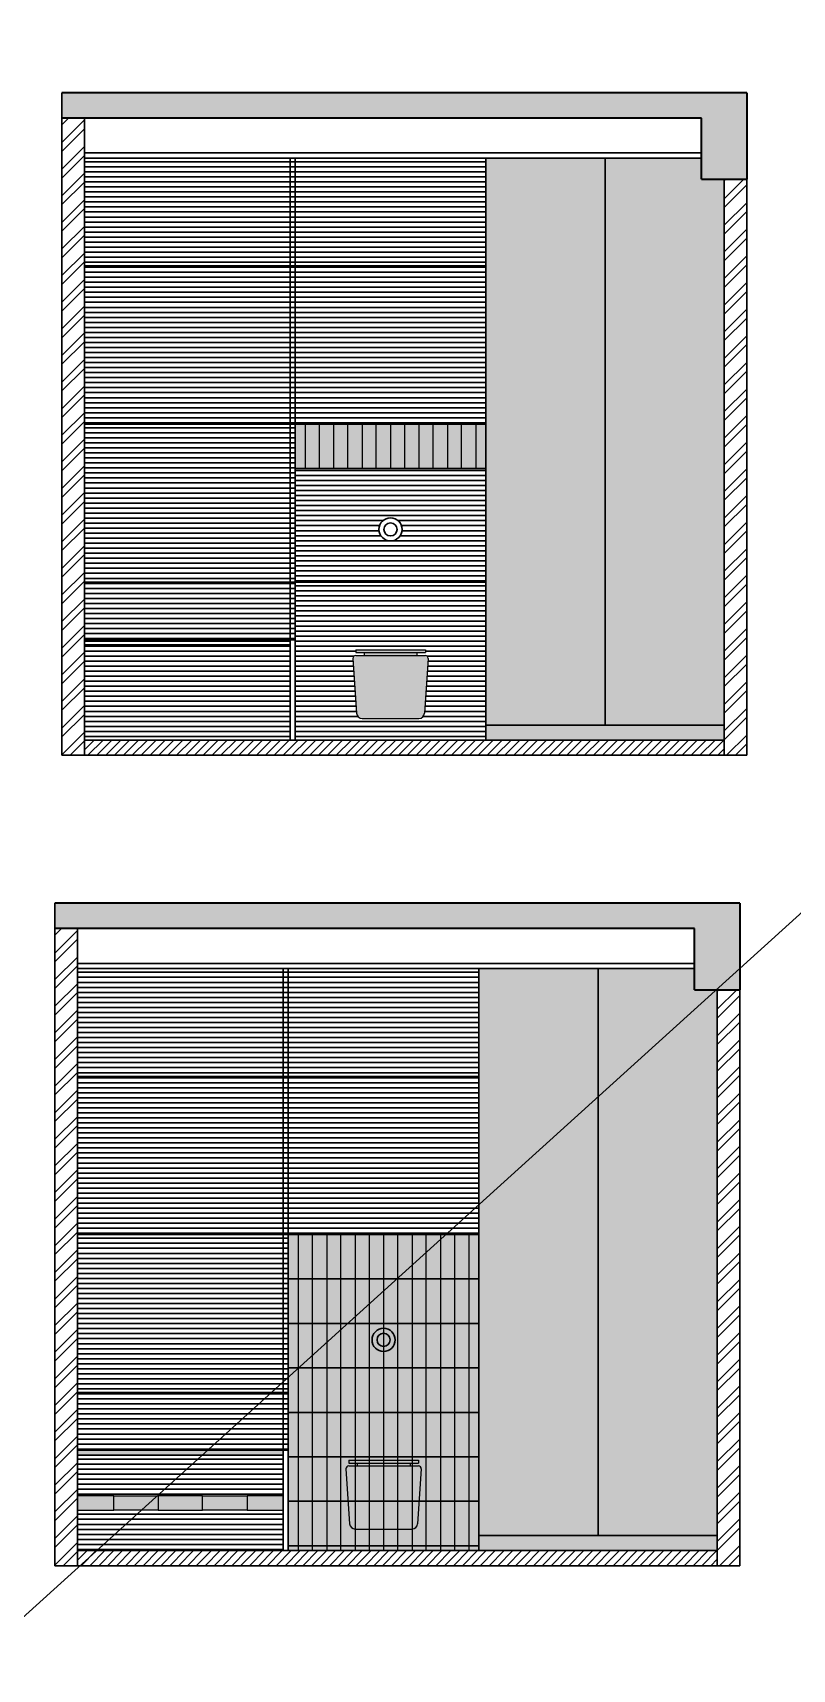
# Model space of a CAD drawing. Header units: millimetres. Extents: x 56222 to 3066687, y -650199 to -121287.
# Drawn here: x 155463 to 155614.4, y -181267 to -180940.9 of the extents above; entities that cross this region are included whole.
import ezdxf

# ---------------------------------------------------------------- set-up
doc = ezdxf.new("R2010")
doc.units = ezdxf.units.MM
doc.header["$MEASUREMENT"] = 0
doc.layers.add('AR HATCH-7', color=7, linetype='Continuous')
doc.layers.add('SANIT', color=232, linetype='Continuous')
for name, color, linetype, lineweight in [('dim05', 1, 'Continuous', 13), ('ELEC.', 5, 'Continuous', 20), ('Flooring', 253, 'Continuous', 30), ('FURNITURE', 32, 'Continuous', 9), ('HACHA', 253, 'Continuous', 5), ('TILE', 14, 'Continuous', 9), ('wall', 7, 'Continuous', 30), ('XX~SLAB ( BEAM )~ ( DIM )', 7, 'Continuous', 9)]:
    doc.layers.add(name, color=color, linetype=linetype, lineweight=lineweight)
doc.layers.add('hatch', color=253, linetype='Continuous', lineweight=0, transparency=0.4)
pattern_1 = [(0, (4203.4593, -18.152), (0, 1), [])]

# ---------------------------------------------------------------- blocks, each defined once
blk = doc.blocks.new('sda sdasd')
at = {"ltscale": 0.25, "true_color": 0xffffff}
h = blk.add_hatch(color=7, dxfattribs=at)
h.dxf.hatch_style = 1
h.paths.add_polyline_path([(46521.76, -32072.17, 0.433848), (46521.2, -32071.58), (46507.32, -32071.58, 0.433848), (46506.76, -32072.17), (46507.49, -32083.1, 0.394848), (46508.6, -32084.15), (46519.92, -32084.15, 0.394848), (46521.03, -32083.1)])
h.paths.add_polyline_path([(46521.2, -32070.46), (46507.32, -32070.46), (46507.32, -32071.02), (46521.2, -32071.02)])
h.paths.add_polyline_path([(46519.53, -32071.02), (46508.99, -32071.02), (46508.99, -32071.58), (46519.53, -32071.58)])
at = {"layer": 'SANIT'}
for p, q in [((46507.32, -32070.46), (46507.32, -32071.02)), ((46507.32, -32070.46), (46521.2, -32070.46)), ((46507.32, -32071.02), (46521.2, -32071.02)), ((46507.32, -32071.58), (46521.2, -32071.58)), ((46508.99, -32071.02), (46508.99, -32071.58)), ((46519.53, -32071.02), (46519.53, -32071.58)), ((46521.2, -32070.46), (46521.2, -32071.02)), ((46506.76, -32072.17), (46507.49, -32083.1)), ((46521.76, -32072.17), (46521.03, -32083.1)), ((46508.6, -32084.15), (46519.92, -32084.15))]:
    blk.add_line(p, q, dxfattribs=at)
for centre, radius, start, end in [((46507.32, -32072.14), 0.558, 90, 183.8141), ((46521.2, -32072.14), 0.558, 356.1859, 90), ((46508.6, -32083.03), 1.12, 183.8141, 270), ((46519.92, -32083.03), 1.12, 270, 356.1859)]:
    blk.add_arc(centre, radius, start, end, dxfattribs=at)

msp = doc.modelspace()

# ---------------------------------------------------------------- hatches: boundary and pattern name
at = {"layer": 'AR HATCH-7', "lineweight": 30, "transparency": 33554559}
h = msp.add_hatch(dxfattribs=at)
h.set_pattern_fill('ANSI31', color=9, scale=10)
h.set_pattern_definition([(45, (10241.9973, -2895.1333), (-0.8838834765, 0.8838834765), [])])
h.paths.add_polyline_path([(155600.845, -181084.894), (155600.845, -181081.894), (155473.345, -181081.894), (155473.345, -181084.894)])
h = msp.add_hatch(dxfattribs=at)
h.set_pattern_fill('ANSI31', color=9, scale=10)
h.set_pattern_definition([(45, (10240.6123, -3056.6343), (-0.8838834765, 0.8838834765), [])])
h.paths.add_polyline_path([(155599.46, -181246.395), (155599.46, -181243.395), (155471.96, -181243.395), (155471.96, -181246.395)])
at = {"layer": 'hatch'}
h = msp.add_hatch(dxfattribs=at)
h.set_pattern_fill('AR-CONC', color=256, scale=0.5)
h.set_pattern_definition([(50, (10241.9973, -2895.1333), (3.586300913, -0.313760675), [0.375, -4.125]), (355, (10241.9973, -2895.1333), (-0.69375667, 3.76096067), [0.3, -3.3]), (100.4514445, (10242.296, -2895.1594), (2.892544234, 3.447199955), [0.31870096, -3.50571056]), (46.1842, (10241.9973, -2894.1333), (5.33620665, -0.8275964), [0.5625, -6.1875]), (96.6356355, (10242.442, -2894.202), (4.67330973, 4.870593), [0.47805171, -5.2585688]), (351.184164, (10241.9973, -2894.133), (4.67330973, 4.870593), [0.45, -4.95]), (21, (10242.4973, -2894.3833), (2.98453526, -2.013094453), [0.375, -4.125]), (326, (10242.4973, -2894.3833), (1.21657666, 3.625750225), [0.3, -3.3]), (71.4514447, (10242.746, -2894.551), (4.201111884, 1.612655764), [0.31870095, -3.50571056]), (37.5, (10241.9973, -2895.1333), (0.0607992766, 1.664469269), [0, -3.26, 0, -3.35, 0, -3.3125]), (7.5, (10241.9973, -2895.1333), (1.315347687, 1.97205856), [0, -1.91, 0, -3.185, 0, -1.2625]), (327.5, (10240.8823, -2895.1333), (2.669112181, -0.112774359), [0, -1.25, 0, -3.9, 0, -5.175]), (317.5, (10240.3823, -2895.1333), (2.915930847, 0.500524912), [0, -1.625, 0, -2.59, 0, -3.675])])
h.paths.add_polyline_path([(155605.345, -180952.894), (155468.845, -180952.894), (155468.845, -180957.954), (155596.345, -180957.954), (155596.345, -180970.116), (155605.345, -180970.116)])
at = {"layer": 'hatch', "ltscale": 10}
h = msp.add_hatch(dxfattribs=at)
h.set_pattern_fill('ANSI32', color=256, scale=10, style=0)
h.set_pattern_definition([(45, (10241.9973, -2895.1333), (-2.65165043, 2.65165043), []), (45, (10243.765, -2895.1333), (-2.65165043, 2.65165043), [])])
h.paths.add_polyline_path([(155468.845, -181084.894), (155473.345, -181084.894), (155473.345, -180957.954), (155468.845, -180957.954)])
h.paths.add_polyline_path([(155600.845, -181084.894), (155605.345, -181084.894), (155605.345, -180970.116), (155600.845, -180970.116)])
at = {"layer": 'hatch'}
h = msp.add_hatch(dxfattribs=at)
h.set_pattern_fill('AR-CONC', color=256, scale=0.5)
h.set_pattern_definition([(50, (10240.6123, -3056.6343), (3.586300913, -0.313760675), [0.375, -4.125]), (355, (10240.6123, -3056.6343), (-0.69375667, 3.76096067), [0.3, -3.3]), (100.4514445, (10240.9112, -3056.6604), (2.892544234, 3.447199955), [0.31870096, -3.50571056]), (46.1842, (10240.6123, -3055.6343), (5.33620665, -0.8275964), [0.5625, -6.1875]), (96.6356355, (10241.057, -3055.703), (4.67330973, 4.870593), [0.47805171, -5.2585688]), (351.184164, (10240.6123, -3055.6343), (4.67330973, 4.870593), [0.45, -4.95]), (21, (10241.1123, -3055.8843), (2.98453526, -2.013094453), [0.375, -4.125]), (326, (10241.1123, -3055.8843), (1.21657666, 3.625750225), [0.3, -3.3]), (71.4514447, (10241.361, -3056.052), (4.201111884, 1.612655764), [0.31870095, -3.50571056]), (37.5, (10240.6123, -3056.6343), (0.0607992766, 1.664469269), [0, -3.26, 0, -3.35, 0, -3.3125]), (7.5, (10240.6123, -3056.6343), (1.315347687, 1.97205856), [0, -1.91, 0, -3.185, 0, -1.2625]), (327.5, (10239.4973, -3056.6343), (2.669112181, -0.112774359), [0, -1.25, 0, -3.9, 0, -5.175]), (317.5, (10238.9973, -3056.6343), (2.915930847, 0.500524912), [0, -1.625, 0, -2.59, 0, -3.675])])
h.paths.add_polyline_path([(155603.96, -181114.395), (155467.46, -181114.395), (155467.46, -181119.455), (155594.96, -181119.455), (155594.96, -181131.617), (155603.96, -181131.617)])
at = {"layer": 'hatch', "ltscale": 10}
h = msp.add_hatch(dxfattribs=at)
h.set_pattern_fill('ANSI32', color=256, scale=10, style=0)
h.set_pattern_definition([(45, (10240.6123, -3056.6343), (-2.65165043, 2.65165043), []), (45, (10242.38, -3056.6343), (-2.65165043, 2.65165043), [])])
h.paths.add_polyline_path([(155467.46, -181246.395), (155471.96, -181246.395), (155471.96, -181119.455), (155467.46, -181119.455)])
h.paths.add_polyline_path([(155599.46, -181246.395), (155603.96, -181246.395), (155603.96, -181131.617), (155599.46, -181131.617)])
at = {"layer": 'XX~SLAB ( BEAM )~ ( DIM )', "lineweight": 30, "true_color": 0xdfc29f, "transparency": 33554615}
h = msp.add_hatch(color=9, dxfattribs=at)
h.dxf.hatch_style = 1
h.paths.add_polyline_path([(155263.82, -181050.398), (155263.82, -181045.476), (155263.82, -181036.618), (155263.82, -181027.76), (155263.82, -181018.902), (155263.82, -180987.406), (155263.82, -180965.894), (155240.07, -180965.894), (155240.07, -181078.894), (155263.82, -181078.894)])
h.paths.add_polyline_path([(155240.07, -180965.894), (155216.32, -180965.894), (155216.32, -181078.894), (155240.07, -181078.894)])
h.paths.add_polyline_path([(155263.82, -181078.894), (155216.32, -181078.894), (155216.32, -181081.894), (155263.82, -181081.894)])
h.paths.add_polyline_path([(155262.435, -181148.907), (155262.435, -181127.395), (155238.685, -181127.395), (155238.685, -181240.395), (155262.435, -181240.395), (155262.435, -181211.899), (155262.435, -181180.403)])
h.paths.add_polyline_path([(155238.685, -181127.395), (155214.935, -181127.395), (155214.935, -181240.395), (155238.685, -181240.395)])
h.paths.add_polyline_path([(155262.435, -181240.395), (155214.935, -181240.395), (155214.935, -181243.395), (155262.435, -181243.395)])
h.paths.add_polyline_path([(155646.231, -181150.395), (155646.231, -181127.395), (155622.231, -181127.395), (155622.231, -181240.395), (155646.231, -181240.395)])
h.paths.add_polyline_path([(155707.731, -181127.395), (155683.731, -181127.395), (155683.731, -181148.907), (155683.731, -181180.403), (155683.731, -181211.899), (155683.731, -181240.395), (155707.731, -181240.395)])
h.paths.add_polyline_path([(155599.46, -181131.617), (155594.96, -181131.617), (155594.96, -181127.395), (155575.71, -181127.395), (155575.71, -181240.395), (155599.46, -181240.395)])
h.paths.add_polyline_path([(155575.71, -181127.395), (155551.96, -181127.395), (155551.96, -181148.907), (155551.96, -181180.403), (155551.96, -181189.261), (155551.96, -181198.119), (155551.96, -181206.977), (155551.96, -181215.835), (155551.96, -181224.693), (155551.96, -181233.551), (155551.96, -181240.395), (155575.71, -181240.395)])
at = {"layer": 'XX~SLAB ( BEAM )~ ( DIM )', "lineweight": 30, "true_color": 0xdeceba, "transparency": 33554493}
h = msp.add_hatch(dxfattribs=at)
h.set_pattern_fill('_USER', color=254, pattern_type=0)
h.set_pattern_definition([(0, (4204.8442, 143.349), (0, 1), [])])
h.paths.add_polyline_path([(155515.345, -181050.398), (155473.345, -181050.398), (155473.345, -181061.894), (155515.345, -181061.894)])
h.paths.add_polyline_path([(155515.345, -181018.902), (155473.345, -181018.902), (155473.345, -181050.398), (155515.345, -181050.398)])
h.paths.add_polyline_path([(155515.345, -180987.406), (155473.345, -180987.406), (155473.345, -181018.902), (155515.345, -181018.902)])
h.paths.add_polyline_path([(155515.345, -180965.894), (155473.345, -180965.894), (155473.345, -180987.406), (155515.345, -180987.406)])
h.paths.add_polyline_path([(155553.345, -180965.894), (155515.345, -180965.894), (155515.345, -180987.406), (155553.345, -180987.406)])
h.paths.add_polyline_path([(155553.345, -180987.406), (155515.345, -180987.406), (155515.345, -181018.902), (155553.345, -181018.902)])
at = {"layer": 'XX~SLAB ( BEAM )~ ( DIM )', "lineweight": 30, "true_color": 0xdfc29f, "transparency": 33554615}
h = msp.add_hatch(color=9, dxfattribs=at)
h.dxf.hatch_style = 1
h.paths.add_polyline_path([(155600.845, -180970.116), (155596.345, -180970.116), (155596.345, -180965.894), (155577.095, -180965.894), (155577.095, -181078.894), (155600.845, -181078.894)])
h.paths.add_polyline_path([(155577.095, -180965.894), (155553.345, -180965.894), (155553.345, -180987.406), (155553.345, -181018.902), (155553.345, -181027.76), (155553.345, -181050.398), (155553.345, -181078.894), (155577.095, -181078.894)])
at = {"layer": 'XX~SLAB ( BEAM )~ ( DIM )', "lineweight": 30, "true_color": 0x7d5120, "transparency": 33554562}
h = msp.add_hatch(dxfattribs=at)
h.set_pattern_fill('ANGLE', color=27)
h.set_pattern_definition([(0, (4204.84425, 143.34904), (0, 0.275), [0.2, -0.075]), (90, (4204.84425, 143.34904), (-0.275, 2e-17), [0.2, -0.075])])
h.paths.add_polyline_path([(155517.341, -181018.902), (155515.345, -181018.902), (155515.345, -181027.76), (155517.341, -181027.76)])
h.paths.add_polyline_path([(155520.175, -181018.902), (155517.341, -181018.902), (155517.341, -181027.76), (155520.175, -181027.76)])
h.paths.add_polyline_path([(155523.009, -181018.902), (155520.175, -181018.902), (155520.175, -181027.76), (155523.009, -181027.76)])
h.paths.add_polyline_path([(155525.843, -181018.902), (155523.009, -181018.902), (155523.009, -181027.76), (155525.843, -181027.76)])
h.paths.add_polyline_path([(155528.677, -181018.902), (155525.843, -181018.902), (155525.843, -181027.76), (155528.677, -181027.76)])
h.paths.add_polyline_path([(155531.511, -181018.902), (155528.677, -181018.902), (155528.677, -181027.76), (155531.511, -181027.76)])
h.paths.add_polyline_path([(155534.345, -181018.902), (155531.511, -181018.902), (155531.511, -181027.76), (155534.345, -181027.76)])
h.paths.add_polyline_path([(155537.179, -181018.902), (155534.345, -181018.902), (155534.345, -181027.76), (155537.179, -181027.76)])
h.paths.add_polyline_path([(155540.013, -181018.902), (155537.179, -181018.902), (155537.179, -181027.76), (155540.013, -181027.76)])
h.paths.add_polyline_path([(155542.847, -181018.902), (155540.013, -181018.902), (155540.013, -181027.76), (155542.847, -181027.76)])
h.paths.add_polyline_path([(155545.681, -181018.902), (155542.847, -181018.902), (155542.847, -181027.76), (155545.681, -181027.76)])
h.paths.add_polyline_path([(155548.515, -181018.902), (155545.681, -181018.902), (155545.681, -181027.76), (155548.515, -181027.76)])
h.paths.add_polyline_path([(155551.349, -181018.902), (155548.515, -181018.902), (155548.515, -181027.76), (155551.349, -181027.76)])
h.paths.add_polyline_path([(155553.345, -181018.902), (155551.349, -181018.902), (155551.349, -181027.76), (155553.345, -181027.76)])
at = {"layer": 'XX~SLAB ( BEAM )~ ( DIM )', "lineweight": 30, "true_color": 0xdeceba, "transparency": 33554493}
h = msp.add_hatch(dxfattribs=at)
h.set_pattern_fill('_USER', color=254, pattern_type=0)
h.set_pattern_definition(pattern_1)
h.paths.add_polyline_path([(155553.345, -181027.76), (155515.345, -181027.76), (155515.345, -181050.398), (155553.345, -181050.398)])
h.paths.add_polyline_path([(155532.041, -181039.894, -1), (155536.649, -181039.894, -1)], flags=16)
h.paths.add_polyline_path([(155533.041, -181039.894, -1), (155535.649, -181039.894, -1)], flags=0)
h.paths.add_polyline_path([(155553.345, -181050.398), (155515.345, -181050.398), (155515.345, -181081.894), (155553.345, -181081.894)])
h.paths.add_polyline_path([(155541.287, -181063.894), (155541.287, -181064.452), (155539.612, -181064.452), (155539.612, -181065.011), (155541.287, -181065.011, -0.4338481), (155541.845, -181065.606), (155541.116, -181076.534, -0.3948479), (155540.002, -181077.577), (155528.688, -181077.577, -0.3948479), (155527.573, -181076.534), (155526.845, -181065.606, -0.4338481), (155527.402, -181065.011), (155529.077, -181065.011), (155529.077, -181064.452), (155527.402, -181064.452), (155527.402, -181063.894)], flags=16)
h = msp.add_hatch(dxfattribs=at)
h.set_pattern_fill('_USER', color=254, pattern_type=0)
h.set_pattern_definition(pattern_1)
h.paths.add_polyline_path([(155514.345, -181062.894), (155473.345, -181062.894), (155473.345, -181081.894), (155514.345, -181081.894)])
h.paths.add_polyline_path([(155514.345, -181061.894), (155473.345, -181061.894), (155473.345, -181062.894), (155514.345, -181062.894)])
h.paths.add_polyline_path([(155454.42, -181062.894), (155436.42, -181062.894), (155436.42, -181081.894), (155454.42, -181081.894)])
h.paths.add_polyline_path([(155454.42, -181061.894), (155436.42, -181061.894), (155436.42, -181062.894), (155454.42, -181062.894)])
at = {"layer": 'XX~SLAB ( BEAM )~ ( DIM )', "lineweight": 30, "true_color": 0xdfc29f, "transparency": 33554615}
h = msp.add_hatch(color=9, dxfattribs=at)
h.dxf.hatch_style = 1
h.paths.add_polyline_path([(155600.845, -181078.894), (155553.345, -181078.894), (155553.345, -181081.894), (155600.845, -181081.894)])
at = {"layer": 'XX~SLAB ( BEAM )~ ( DIM )', "lineweight": 30, "true_color": 0xdeceba, "transparency": 33554493}
h = msp.add_hatch(dxfattribs=at)
h.set_pattern_fill('_USER', color=254, pattern_type=0)
h.set_pattern_definition(pattern_1)
h.paths.add_polyline_path([(155513.96, -181211.899), (155471.96, -181211.899), (155471.96, -181223.395), (155513.96, -181223.395)])
h.paths.add_polyline_path([(155513.96, -181180.403), (155471.96, -181180.403), (155471.96, -181211.899), (155513.96, -181211.899)])
h.paths.add_polyline_path([(155513.96, -181148.907), (155471.96, -181148.907), (155471.96, -181180.403), (155513.96, -181180.403)])
h.paths.add_polyline_path([(155513.96, -181127.395), (155471.96, -181127.395), (155471.96, -181148.907), (155513.96, -181148.907)])
h.paths.add_polyline_path([(155551.96, -181127.395), (155513.96, -181127.395), (155513.96, -181148.907), (155551.96, -181148.907)])
h.paths.add_polyline_path([(155551.96, -181148.907), (155513.96, -181148.907), (155513.96, -181180.403), (155551.96, -181180.403)])
at = {"layer": 'XX~SLAB ( BEAM )~ ( DIM )', "lineweight": 30, "true_color": 0x7d5120, "transparency": 33554562}
h = msp.add_hatch(dxfattribs=at)
h.set_pattern_fill('ANGLE', color=27)
h.set_pattern_definition([(0, (4203.45926, -18.15197), (0, 0.275), [0.2, -0.075]), (90, (4203.45926, -18.15197), (-0.275, 2e-17), [0.2, -0.075])])
h.paths.add_polyline_path([(155515.956, -181180.403), (155513.96, -181180.403), (155513.96, -181189.261), (155515.956, -181189.261)])
h.paths.add_polyline_path([(155518.79, -181180.403), (155515.956, -181180.403), (155515.956, -181189.261), (155518.79, -181189.261)])
h.paths.add_polyline_path([(155521.624, -181180.403), (155518.79, -181180.403), (155518.79, -181189.261), (155521.624, -181189.261)])
h.paths.add_polyline_path([(155524.458, -181180.403), (155521.624, -181180.403), (155521.624, -181189.261), (155524.458, -181189.261)])
h.paths.add_polyline_path([(155527.292, -181180.403), (155524.458, -181180.403), (155524.458, -181189.261), (155527.292, -181189.261)])
h.paths.add_polyline_path([(155530.126, -181180.403), (155527.292, -181180.403), (155527.292, -181189.261), (155530.126, -181189.261)])
h.paths.add_polyline_path([(155532.96, -181180.403), (155530.126, -181180.403), (155530.126, -181189.261), (155532.96, -181189.261)])
h.paths.add_polyline_path([(155535.794, -181180.403), (155532.96, -181180.403), (155532.96, -181189.261), (155535.794, -181189.261)])
h.paths.add_polyline_path([(155538.628, -181180.403), (155535.794, -181180.403), (155535.794, -181189.261), (155538.628, -181189.261)])
h.paths.add_polyline_path([(155541.462, -181180.403), (155538.628, -181180.403), (155538.628, -181189.261), (155541.462, -181189.261)])
h.paths.add_polyline_path([(155544.296, -181180.403), (155541.462, -181180.403), (155541.462, -181189.261), (155544.296, -181189.261)])
h.paths.add_polyline_path([(155547.13, -181180.403), (155544.296, -181180.403), (155544.296, -181189.261), (155547.13, -181189.261)])
h.paths.add_polyline_path([(155549.964, -181180.403), (155547.13, -181180.403), (155547.13, -181189.261), (155549.964, -181189.261)])
h.paths.add_polyline_path([(155551.96, -181180.403), (155549.964, -181180.403), (155549.964, -181189.261), (155551.96, -181189.261)])
h = msp.add_hatch(color=27, dxfattribs=at)
h.dxf.hatch_style = 1
h.paths.add_polyline_path([(155515.956, -181189.261), (155513.96, -181189.261), (155513.96, -181198.119), (155515.956, -181198.119)])
h.paths.add_polyline_path([(155518.79, -181189.261), (155515.956, -181189.261), (155515.956, -181198.119), (155518.79, -181198.119)])
h.paths.add_polyline_path([(155521.624, -181189.261), (155518.79, -181189.261), (155518.79, -181198.119), (155521.624, -181198.119)])
h.paths.add_polyline_path([(155524.458, -181189.261), (155521.624, -181189.261), (155521.624, -181198.119), (155524.458, -181198.119)])
h.paths.add_polyline_path([(155527.292, -181189.261), (155524.458, -181189.261), (155524.458, -181198.119), (155527.292, -181198.119)])
h.paths.add_polyline_path([(155530.126, -181189.261), (155527.292, -181189.261), (155527.292, -181198.119), (155530.126, -181198.119)])
h.paths.add_polyline_path([(155532.96, -181189.261), (155530.126, -181189.261), (155530.126, -181198.119), (155532.96, -181198.119)])
h.paths.add_polyline_path([(155535.794, -181189.261), (155532.96, -181189.261), (155532.96, -181198.119), (155535.794, -181198.119)])
h.paths.add_polyline_path([(155538.628, -181189.261), (155535.794, -181189.261), (155535.794, -181198.119), (155538.628, -181198.119)])
h.paths.add_polyline_path([(155541.462, -181189.261), (155538.628, -181189.261), (155538.628, -181198.119), (155541.462, -181198.119)])
h.paths.add_polyline_path([(155544.296, -181189.261), (155541.462, -181189.261), (155541.462, -181198.119), (155544.296, -181198.119)])
h.paths.add_polyline_path([(155547.13, -181189.261), (155544.296, -181189.261), (155544.296, -181198.119), (155547.13, -181198.119)])
h.paths.add_polyline_path([(155549.964, -181189.261), (155547.13, -181189.261), (155547.13, -181198.119), (155549.964, -181198.119)])
h.paths.add_polyline_path([(155551.96, -181189.261), (155549.964, -181189.261), (155549.964, -181198.119), (155551.96, -181198.119)])
h.paths.add_polyline_path([(155551.96, -181198.119), (155549.964, -181198.119), (155549.964, -181206.977), (155551.96, -181206.977)])
h.paths.add_polyline_path([(155549.964, -181198.119), (155547.13, -181198.119), (155547.13, -181206.977), (155549.964, -181206.977)])
h.paths.add_polyline_path([(155547.13, -181198.119), (155544.296, -181198.119), (155544.296, -181206.977), (155547.13, -181206.977)])
h.paths.add_polyline_path([(155544.296, -181198.119), (155541.462, -181198.119), (155541.462, -181206.977), (155544.296, -181206.977)])
h.paths.add_polyline_path([(155541.462, -181198.119), (155538.628, -181198.119), (155538.628, -181206.977), (155541.462, -181206.977)])
h.paths.add_polyline_path([(155538.628, -181198.119), (155535.794, -181198.119), (155535.794, -181206.977), (155538.628, -181206.977)])
h.paths.add_polyline_path([(155535.794, -181198.119), (155532.96, -181198.119), (155532.96, -181199.09, -0.4142136), (155535.264, -181201.395, -0.4142136), (155532.96, -181203.699), (155532.96, -181206.977), (155535.794, -181206.977)])
h.paths.add_polyline_path([(155532.96, -181203.699, -0.4142136), (155530.656, -181201.395, -0.4142136), (155532.96, -181199.09), (155532.96, -181198.119), (155530.126, -181198.119), (155530.126, -181206.977), (155532.96, -181206.977)])
h.paths.add_polyline_path([(155530.126, -181198.119), (155527.292, -181198.119), (155527.292, -181206.977), (155530.126, -181206.977)])
h.paths.add_polyline_path([(155527.292, -181198.119), (155524.458, -181198.119), (155524.458, -181206.977), (155527.292, -181206.977)])
h.paths.add_polyline_path([(155524.458, -181198.119), (155521.624, -181198.119), (155521.624, -181206.977), (155524.458, -181206.977)])
h.paths.add_polyline_path([(155521.624, -181198.119), (155518.79, -181198.119), (155518.79, -181206.977), (155521.624, -181206.977)])
h.paths.add_polyline_path([(155518.79, -181198.119), (155515.956, -181198.119), (155515.956, -181206.977), (155518.79, -181206.977)])
h.paths.add_polyline_path([(155515.956, -181198.119), (155513.96, -181198.119), (155513.96, -181206.977), (155515.956, -181206.977)])
h.paths.add_polyline_path([(155515.956, -181206.977), (155513.96, -181206.977), (155513.96, -181215.835), (155515.956, -181215.835)])
h.paths.add_polyline_path([(155518.79, -181206.977), (155515.956, -181206.977), (155515.956, -181215.835), (155518.79, -181215.835)])
h.paths.add_polyline_path([(155521.624, -181206.977), (155518.79, -181206.977), (155518.79, -181215.835), (155521.624, -181215.835)])
h.paths.add_polyline_path([(155524.458, -181206.977), (155521.624, -181206.977), (155521.624, -181215.835), (155524.458, -181215.835)])
h.paths.add_polyline_path([(155527.292, -181206.977), (155524.458, -181206.977), (155524.458, -181215.835), (155527.292, -181215.835)])
h.paths.add_polyline_path([(155530.126, -181206.977), (155527.292, -181206.977), (155527.292, -181215.835), (155530.126, -181215.835)])
h.paths.add_polyline_path([(155532.96, -181206.977), (155530.126, -181206.977), (155530.126, -181215.835), (155532.96, -181215.835)])
h.paths.add_polyline_path([(155535.794, -181206.977), (155532.96, -181206.977), (155532.96, -181215.835), (155535.794, -181215.835)])
h.paths.add_polyline_path([(155538.628, -181206.977), (155535.794, -181206.977), (155535.794, -181215.835), (155538.628, -181215.835)])
h.paths.add_polyline_path([(155541.462, -181206.977), (155538.628, -181206.977), (155538.628, -181215.835), (155541.462, -181215.835)])
h.paths.add_polyline_path([(155544.296, -181206.977), (155541.462, -181206.977), (155541.462, -181215.835), (155544.296, -181215.835)])
h.paths.add_polyline_path([(155547.13, -181206.977), (155544.296, -181206.977), (155544.296, -181215.835), (155547.13, -181215.835)])
h.paths.add_polyline_path([(155549.964, -181206.977), (155547.13, -181206.977), (155547.13, -181215.835), (155549.964, -181215.835)])
h.paths.add_polyline_path([(155551.96, -181206.977), (155549.964, -181206.977), (155549.964, -181215.835), (155551.96, -181215.835)])
h.paths.add_polyline_path([(155551.96, -181215.835), (155549.964, -181215.835), (155549.964, -181224.693), (155551.96, -181224.693)])
h.paths.add_polyline_path([(155549.964, -181215.835), (155547.13, -181215.835), (155547.13, -181224.693), (155549.964, -181224.693)])
h.paths.add_polyline_path([(155547.13, -181215.835), (155544.296, -181215.835), (155544.296, -181224.693), (155547.13, -181224.693)])
h.paths.add_polyline_path([(155544.296, -181215.835), (155541.462, -181215.835), (155541.462, -181224.693), (155544.296, -181224.693)])
h.paths.add_polyline_path([(155541.462, -181215.835), (155538.628, -181215.835), (155538.628, -181224.693), (155541.462, -181224.693)])
h.paths.add_polyline_path([(155538.628, -181215.835), (155535.794, -181215.835), (155535.794, -181224.693), (155538.628, -181224.693)])
h.paths.add_polyline_path([(155535.794, -181215.835), (155532.96, -181215.835), (155532.96, -181224.693), (155535.794, -181224.693)])
h.paths.add_polyline_path([(155532.96, -181215.835), (155530.126, -181215.835), (155530.126, -181224.693), (155532.96, -181224.693)])
h.paths.add_polyline_path([(155530.126, -181215.835), (155527.292, -181215.835), (155527.292, -181224.693), (155530.126, -181224.693)])
h.paths.add_polyline_path([(155527.292, -181215.835), (155524.458, -181215.835), (155524.458, -181224.693), (155527.292, -181224.693)])
h.paths.add_polyline_path([(155524.458, -181215.835), (155521.624, -181215.835), (155521.624, -181224.693), (155524.458, -181224.693)])
h.paths.add_polyline_path([(155521.624, -181215.835), (155518.79, -181215.835), (155518.79, -181224.693), (155521.624, -181224.693)])
h.paths.add_polyline_path([(155518.79, -181215.835), (155515.956, -181215.835), (155515.956, -181224.693), (155518.79, -181224.693)])
h.paths.add_polyline_path([(155515.956, -181215.835), (155513.96, -181215.835), (155513.96, -181224.693), (155515.956, -181224.693)])
h.paths.add_polyline_path([(155515.956, -181224.693), (155513.96, -181224.693), (155513.96, -181233.551), (155515.956, -181233.551)])
h.paths.add_polyline_path([(155518.79, -181224.693), (155515.956, -181224.693), (155515.956, -181233.551), (155518.79, -181233.551)])
h.paths.add_polyline_path([(155521.624, -181224.693), (155518.79, -181224.693), (155518.79, -181233.551), (155521.624, -181233.551)])
h.paths.add_polyline_path([(155524.458, -181224.693), (155521.624, -181224.693), (155521.624, -181233.551), (155524.458, -181233.551)])
h.paths.add_polyline_path([(155527.292, -181224.693), (155524.458, -181224.693), (155524.458, -181233.551), (155527.292, -181233.551)])
h.paths.add_polyline_path([(155530.126, -181224.693), (155527.292, -181224.693), (155527.292, -181233.551), (155530.126, -181233.551)])
h.paths.add_polyline_path([(155532.96, -181224.693), (155530.126, -181224.693), (155530.126, -181233.551), (155532.96, -181233.551)])
h.paths.add_polyline_path([(155535.794, -181224.693), (155532.96, -181224.693), (155532.96, -181233.551), (155535.794, -181233.551)])
h.paths.add_polyline_path([(155538.628, -181224.693), (155535.794, -181224.693), (155535.794, -181233.551), (155538.628, -181233.551)])
h.paths.add_polyline_path([(155541.462, -181224.693), (155538.628, -181224.693), (155538.628, -181233.551), (155541.462, -181233.551)])
h.paths.add_polyline_path([(155544.296, -181224.693), (155541.462, -181224.693), (155541.462, -181233.551), (155544.296, -181233.551)])
h.paths.add_polyline_path([(155547.13, -181224.693), (155544.296, -181224.693), (155544.296, -181233.551), (155547.13, -181233.551)])
h.paths.add_polyline_path([(155549.964, -181224.693), (155547.13, -181224.693), (155547.13, -181233.551), (155549.964, -181233.551)])
h.paths.add_polyline_path([(155551.96, -181224.693), (155549.964, -181224.693), (155549.964, -181233.551), (155551.96, -181233.551)])
h.paths.add_polyline_path([(155551.96, -181233.551), (155549.964, -181233.551), (155549.964, -181242.409), (155551.96, -181242.409)])
h.paths.add_polyline_path([(155549.964, -181233.551), (155547.13, -181233.551), (155547.13, -181242.409), (155549.964, -181242.409)])
h.paths.add_polyline_path([(155547.13, -181233.551), (155544.296, -181233.551), (155544.296, -181242.409), (155547.13, -181242.409)])
h.paths.add_polyline_path([(155544.296, -181233.551), (155541.462, -181233.551), (155541.462, -181242.409), (155544.296, -181242.409)])
h.paths.add_polyline_path([(155541.462, -181233.551), (155538.628, -181233.551), (155538.628, -181242.409), (155541.462, -181242.409)])
h.paths.add_polyline_path([(155538.628, -181233.551), (155535.794, -181233.551), (155535.794, -181242.409), (155538.628, -181242.409)])
h.paths.add_polyline_path([(155535.794, -181233.551), (155532.96, -181233.551), (155532.96, -181242.409), (155535.794, -181242.409)])
h.paths.add_polyline_path([(155532.96, -181233.551), (155530.126, -181233.551), (155530.126, -181242.409), (155532.96, -181242.409)])
h.paths.add_polyline_path([(155530.126, -181233.551), (155527.292, -181233.551), (155527.292, -181242.409), (155530.126, -181242.409)])
h.paths.add_polyline_path([(155527.292, -181233.551), (155524.458, -181233.551), (155524.458, -181242.409), (155527.292, -181242.409)])
h.paths.add_polyline_path([(155524.458, -181233.551), (155521.624, -181233.551), (155521.624, -181242.409), (155524.458, -181242.409)])
h.paths.add_polyline_path([(155521.624, -181233.551), (155518.79, -181233.551), (155518.79, -181242.409), (155521.624, -181242.409)])
h.paths.add_polyline_path([(155518.79, -181233.551), (155515.956, -181233.551), (155515.956, -181242.409), (155518.79, -181242.409)])
h.paths.add_polyline_path([(155515.956, -181233.551), (155513.96, -181233.551), (155513.96, -181242.409), (155515.956, -181242.409)])
h.paths.add_polyline_path([(155515.956, -181242.409), (155513.96, -181242.409), (155513.96, -181243.395), (155515.956, -181243.395)])
h.paths.add_polyline_path([(155518.79, -181242.409), (155515.956, -181242.409), (155515.956, -181243.395), (155518.79, -181243.395)])
h.paths.add_polyline_path([(155521.624, -181242.409), (155518.79, -181242.409), (155518.79, -181243.395), (155521.624, -181243.395)])
h.paths.add_polyline_path([(155524.458, -181242.409), (155521.624, -181242.409), (155521.624, -181243.395), (155524.458, -181243.395)])
h.paths.add_polyline_path([(155527.292, -181242.409), (155524.458, -181242.409), (155524.458, -181243.395), (155527.292, -181243.395)])
h.paths.add_polyline_path([(155530.126, -181242.409), (155527.292, -181242.409), (155527.292, -181243.395), (155530.126, -181243.395)])
h.paths.add_polyline_path([(155532.96, -181242.409), (155530.126, -181242.409), (155530.126, -181243.395), (155532.96, -181243.395)])
h.paths.add_polyline_path([(155535.794, -181242.409), (155532.96, -181242.409), (155532.96, -181243.395), (155535.794, -181243.395)])
h.paths.add_polyline_path([(155538.628, -181242.409), (155535.794, -181242.409), (155535.794, -181243.395), (155538.628, -181243.395)])
h.paths.add_polyline_path([(155541.462, -181242.409), (155538.628, -181242.409), (155538.628, -181243.395), (155541.462, -181243.395)])
h.paths.add_polyline_path([(155544.296, -181242.409), (155541.462, -181242.409), (155541.462, -181243.395), (155544.296, -181243.395)])
h.paths.add_polyline_path([(155547.13, -181242.409), (155544.296, -181242.409), (155544.296, -181243.395), (155547.13, -181243.395)])
h.paths.add_polyline_path([(155549.964, -181242.409), (155547.13, -181242.409), (155547.13, -181243.395), (155549.964, -181243.395)])
h.paths.add_polyline_path([(155551.96, -181242.409), (155549.964, -181242.409), (155549.964, -181243.395), (155551.96, -181243.395)])
h = msp.add_hatch(color=27, dxfattribs=at)
h.dxf.hatch_style = 1
h.paths.add_polyline_path([(155532.96, -181199.09), (155532.96, -181200.09, -0.4142136), (155534.264, -181201.395, -0.4142136), (155532.96, -181202.699), (155532.96, -181203.699, 0.4142136), (155535.264, -181201.395, 0.4142136)])
h.paths.add_polyline_path([(155532.96, -181200.09), (155532.96, -181199.09, 0.4142136), (155530.656, -181201.395, 0.4142136), (155532.96, -181203.699), (155532.96, -181202.699, -0.4142136), (155531.656, -181201.395, -0.4142136)])
h.paths.add_polyline_path([(155532.96, -181200.09, 0.4142136), (155531.656, -181201.395, 0.4142136), (155532.96, -181202.699)], flags=17)
h.paths.add_polyline_path([(155532.96, -181200.09), (155532.96, -181202.699, 0.4142136), (155534.264, -181201.395, 0.4142136)], flags=17)
h = msp.add_hatch(color=27, dxfattribs=at)
h.dxf.hatch_style = 1
h.paths.add_polyline_path([(155512.96, -181223.395), (155471.96, -181223.395), (155471.96, -181224.395), (155512.96, -181224.395)])
h.paths.add_polyline_path([(155453.035, -181223.395), (155435.035, -181223.395), (155435.035, -181224.395), (155453.035, -181224.395)])
at = {"layer": 'XX~SLAB ( BEAM )~ ( DIM )', "lineweight": 30, "true_color": 0xdeceba, "transparency": 33554493}
h = msp.add_hatch(dxfattribs=at)
h.set_pattern_fill('_USER', color=254, pattern_type=0)
h.set_pattern_definition(pattern_1)
h.paths.add_polyline_path([(155512.96, -181224.395), (155471.96, -181224.395), (155471.96, -181232.478), (155479.173, -181232.478), (155488.031, -181232.478), (155496.889, -181232.478), (155505.747, -181232.478), (155512.96, -181232.478)])
h.paths.add_polyline_path([(155512.96, -181235.312), (155505.747, -181235.312), (155496.889, -181235.312), (155488.031, -181235.312), (155479.173, -181235.312), (155471.96, -181235.312), (155471.96, -181243.395), (155512.96, -181243.395)])
at = {"layer": 'XX~SLAB ( BEAM )~ ( DIM )', "lineweight": 30, "true_color": 0x7d5120, "transparency": 33554562}
h = msp.add_hatch(color=27, dxfattribs=at)
h.dxf.hatch_style = 1
h.paths.add_polyline_path([(155479.173, -181232.478), (155471.96, -181232.478), (155471.96, -181235.312), (155479.173, -181235.312)])
h.paths.add_polyline_path([(155488.031, -181232.478), (155479.173, -181232.478), (155479.173, -181235.312), (155488.031, -181235.312)])
h.paths.add_polyline_path([(155496.889, -181232.478), (155488.031, -181232.478), (155488.031, -181235.312), (155496.889, -181235.312)])
h.paths.add_polyline_path([(155505.747, -181232.478), (155496.889, -181232.478), (155496.889, -181235.312), (155505.747, -181235.312)])
h.paths.add_polyline_path([(155512.96, -181232.478), (155505.747, -181232.478), (155505.747, -181235.312), (155512.96, -181235.312)])
at = {"layer": 'XX~SLAB ( BEAM )~ ( DIM )', "lineweight": 30, "true_color": 0xdfc29f, "transparency": 33554615}
h = msp.add_hatch(color=9, dxfattribs=at)
h.dxf.hatch_style = 1
h.paths.add_polyline_path([(155599.46, -181240.395), (155551.96, -181240.395), (155551.96, -181242.409), (155551.96, -181243.395), (155599.46, -181243.395)])
h.paths.add_polyline_path([(155643.231, -181240.395), (155622.231, -181240.395), (155622.231, -181243.395), (155643.231, -181243.395)])
h.paths.add_polyline_path([(155707.731, -181240.395), (155686.731, -181240.395), (155686.731, -181243.395), (155707.731, -181243.395)])

# ---------------------------------------------------------------- linework, layer by layer
at = {"color": 6, "lineweight": 30}
for p, q in [((155596.345, -180964.894), (155473.345, -180964.894)), ((155596.345, -180965.894), (155473.345, -180965.894)), ((155594.96, -181126.395), (155471.96, -181126.395)), ((155594.96, -181127.395), (155471.96, -181127.395))]:
    msp.add_line(p, q, dxfattribs=at)
at = {"color": 18, "lineweight": 30, "ltscale": 0.25, "true_color": 0x000000}
for radius in [2.304, 1.304]:
    msp.add_circle((155534.345, -181039.894), radius, dxfattribs=at)
at = {"color": 3, "lineweight": 30, "ltscale": 0.25}
for radius in [2.304, 1.304]:
    msp.add_circle((155532.96, -181201.395), radius, dxfattribs=at)
at = {"layer": 'dim05', "color": 1, "lineweight": 35}
for p, q in [((155605.345, -180952.894), (155468.845, -180952.894)), ((155605.345, -180952.894), (155605.345, -180970.116)), ((155596.345, -180957.954), (155468.845, -180957.954)), ((155596.345, -180970.116), (155596.345, -180957.954)), ((155596.345, -180970.116), (155605.345, -180970.116)), ((155603.96, -181114.395), (155467.46, -181114.395)), ((155603.96, -181114.395), (155603.96, -181131.617)), ((155594.96, -181119.455), (155467.46, -181119.455)), ((155594.96, -181131.617), (155594.96, -181119.455)), ((155594.96, -181131.617), (155603.96, -181131.617))]:
    msp.add_line(p, q, dxfattribs=at)
at = {"layer": 'Flooring', "ltscale": 4}
for p, q in [((155473.345, -181081.894), (155600.845, -181081.894)), ((155471.96, -181243.395), (155599.46, -181243.395))]:
    msp.add_line(p, q, dxfattribs=at)
at = {"layer": 'FURNITURE', "lineweight": 30}
for p, q in [((155553.345, -181081.894), (155553.345, -180965.894)), ((155577.095, -181078.894), (155577.095, -180965.894)), ((155600.845, -181078.894), (155553.345, -181078.894)), ((155551.96, -181243.395), (155551.96, -181127.395)), ((155575.71, -181240.395), (155575.71, -181127.395)), ((155599.46, -181240.395), (155551.96, -181240.395))]:
    msp.add_line(p, q, dxfattribs=at)
at = {"layer": 'HACHA', "color": 5, "lineweight": 30}
for p, q in [((155514.345, -181081.894), (155514.345, -180965.894)), ((155515.345, -181081.894), (155515.345, -180965.894)), ((155512.96, -181243.395), (155512.96, -181127.395)), ((155513.96, -181243.395), (155513.96, -181127.395))]:
    msp.add_line(p, q, dxfattribs=at)
at = {"layer": 'TILE', "color": 1, "linetype": 'Continuous', "lineweight": 25}
msp.add_line((157411.924, -179491.172), (155066.713, -181613.565), dxfattribs=at)
at = {"layer": 'wall', "lineweight": 30}
for p, q in [((155468.845, -181084.894), (155468.845, -180957.954)), ((155473.345, -181084.894), (155473.345, -180957.954)), ((155600.845, -181084.894), (155600.845, -180970.116)), ((155605.345, -181084.894), (155605.345, -180970.116)), ((155468.845, -181084.894), (155605.345, -181084.894)), ((155467.46, -181246.395), (155467.46, -181119.455)), ((155471.96, -181246.395), (155471.96, -181119.455)), ((155599.46, -181246.395), (155599.46, -181131.617)), ((155603.96, -181246.395), (155603.96, -181131.617)), ((155467.46, -181246.395), (155603.96, -181246.395))]:
    msp.add_line(p, q, dxfattribs=at)
for points in [[(155473.345, -181061.894), (155514.345, -181061.894), (155514.345, -181062.894), (155473.345, -181062.894)], [(155471.96, -181223.395), (155512.96, -181223.395), (155512.96, -181224.395), (155471.96, -181224.395)]]:
    msp.add_lwpolyline(points, close=True, dxfattribs=at)
at = {"layer": 'XX~SLAB ( BEAM )~ ( DIM )', "color": 242, "lineweight": 30, "true_color": 0xcd2027}
for p, q in [((155468.845, -180957.954), (155468.845, -180952.894)), ((155515.345, -181081.894), (155515.345, -181027.76)), ((155467.46, -181119.455), (155467.46, -181114.395)), ((155513.96, -181243.395), (155513.96, -181195.395))]:
    msp.add_line(p, q, dxfattribs=at)
at = {"layer": 'XX~SLAB ( BEAM )~ ( DIM )', "color": 1, "lineweight": 30}
for p, q in [((155473.345, -180965.894), (155514.345, -180965.894)), ((155471.96, -181127.395), (155512.96, -181127.395))]:
    msp.add_line(p, q, dxfattribs=at)
at = {"layer": 'XX~SLAB ( BEAM )~ ( DIM )', "color": 18, "lineweight": 30, "true_color": 0x000000}
for p, q in [((155515.345, -181027.76), (155553.345, -181027.76)), ((155513.96, -181189.261), (155551.96, -181189.261))]:
    msp.add_line(p, q, dxfattribs=at)
at = {"layer": 'XX~SLAB ( BEAM )~ ( DIM )', "color": 27, "lineweight": 25, "true_color": 0x7d5120}
for points in [[(155514.345, -180965.894), (155514.345, -180987.406), (155473.345, -180987.406), (155473.345, -180965.894)], [(155514.345, -180965.894), (155514.345, -180987.406), (155553.345, -180987.406), (155553.345, -180965.894)], [(155514.345, -180987.406), (155514.345, -181018.902), (155473.345, -181018.902), (155473.345, -180987.406)], [(155514.345, -180987.406), (155514.345, -181018.902), (155553.345, -181018.902), (155553.345, -180987.406)], [(155514.345, -181018.902), (155514.345, -181050.398), (155473.345, -181050.398), (155473.345, -181018.902)], [(155515.345, -181027.76), (155553.345, -181027.76), (155553.345, -181018.902), (155515.345, -181018.902)], [(155515.345, -181018.902), (155517.341, -181018.902), (155517.341, -181027.76), (155515.345, -181027.76)], [(155520.175, -181018.902), (155517.341, -181018.902), (155517.341, -181027.76), (155520.175, -181027.76)], [(155520.175, -181018.902), (155523.009, -181018.902), (155523.009, -181027.76), (155520.175, -181027.76)], [(155525.843, -181018.902), (155523.009, -181018.902), (155523.009, -181027.76), (155525.843, -181027.76)], [(155525.843, -181018.902), (155528.677, -181018.902), (155528.677, -181027.76), (155525.843, -181027.76)], [(155531.511, -181018.902), (155528.677, -181018.902), (155528.677, -181027.76), (155531.511, -181027.76)], [(155531.511, -181018.902), (155534.345, -181018.902), (155534.345, -181027.76), (155531.511, -181027.76)], [(155537.179, -181018.902), (155534.345, -181018.902), (155534.345, -181027.76), (155537.179, -181027.76)], [(155537.179, -181018.902), (155540.013, -181018.902), (155540.013, -181027.76), (155537.179, -181027.76)], [(155542.847, -181018.902), (155540.013, -181018.902), (155540.013, -181027.76), (155542.847, -181027.76)], [(155542.847, -181018.902), (155545.681, -181018.902), (155545.681, -181027.76), (155542.847, -181027.76)], [(155548.515, -181018.902), (155545.681, -181018.902), (155545.681, -181027.76), (155548.515, -181027.76)], [(155548.515, -181018.902), (155551.349, -181018.902), (155551.349, -181027.76), (155548.515, -181027.76)], [(155553.345, -181018.902), (155551.349, -181018.902), (155551.349, -181027.76), (155553.345, -181027.76)], [(155553.345, -181050.398), (155553.345, -181027.76), (155515.345, -181027.76), (155515.345, -181050.398)], [(155473.345, -181050.398), (155473.345, -181061.894), (155515.345, -181061.894), (155515.345, -181050.398)], [(155553.345, -181050.398), (155553.345, -181081.894), (155515.345, -181081.894), (155515.345, -181050.398)], [(155512.96, -181127.395), (155512.96, -181148.907), (155471.96, -181148.907), (155471.96, -181127.395)], [(155512.96, -181127.395), (155512.96, -181148.907), (155551.96, -181148.907), (155551.96, -181127.395)], [(155512.96, -181148.907), (155512.96, -181180.403), (155471.96, -181180.403), (155471.96, -181148.907)], [(155512.96, -181148.907), (155512.96, -181180.403), (155551.96, -181180.403), (155551.96, -181148.907)], [(155512.96, -181180.403), (155512.96, -181211.899), (155471.96, -181211.899), (155471.96, -181180.403)], [(155513.96, -181189.261), (155551.96, -181189.261), (155551.96, -181180.403), (155513.96, -181180.403)], [(155513.96, -181180.403), (155515.956, -181180.403), (155515.956, -181189.261), (155513.96, -181189.261)], [(155518.79, -181180.403), (155515.956, -181180.403), (155515.956, -181189.261), (155518.79, -181189.261)], [(155518.79, -181180.403), (155521.624, -181180.403), (155521.624, -181189.261), (155518.79, -181189.261)], [(155524.458, -181180.403), (155521.624, -181180.403), (155521.624, -181189.261), (155524.458, -181189.261)], [(155524.458, -181180.403), (155527.292, -181180.403), (155527.292, -181189.261), (155524.458, -181189.261)], [(155530.126, -181180.403), (155527.292, -181180.403), (155527.292, -181189.261), (155530.126, -181189.261)], [(155530.126, -181180.403), (155532.96, -181180.403), (155532.96, -181189.261), (155530.126, -181189.261)], [(155535.794, -181180.403), (155532.96, -181180.403), (155532.96, -181189.261), (155535.794, -181189.261)], [(155535.794, -181180.403), (155538.628, -181180.403), (155538.628, -181189.261), (155535.794, -181189.261)], [(155541.462, -181180.403), (155538.628, -181180.403), (155538.628, -181189.261), (155541.462, -181189.261)], [(155541.462, -181180.403), (155544.296, -181180.403), (155544.296, -181189.261), (155541.462, -181189.261)], [(155547.13, -181180.403), (155544.296, -181180.403), (155544.296, -181189.261), (155547.13, -181189.261)], [(155547.13, -181180.403), (155549.964, -181180.403), (155549.964, -181189.261), (155547.13, -181189.261)], [(155551.96, -181180.403), (155549.964, -181180.403), (155549.964, -181189.261), (155551.96, -181189.261)], [(155513.96, -181189.261), (155515.956, -181189.261), (155515.956, -181198.119), (155513.96, -181198.119)], [(155518.79, -181189.261), (155515.956, -181189.261), (155515.956, -181198.119), (155518.79, -181198.119)], [(155518.79, -181189.261), (155521.624, -181189.261), (155521.624, -181198.119), (155518.79, -181198.119)], [(155524.458, -181189.261), (155521.624, -181189.261), (155521.624, -181198.119), (155524.458, -181198.119)], [(155524.458, -181189.261), (155527.292, -181189.261), (155527.292, -181198.119), (155524.458, -181198.119)], [(155530.126, -181189.261), (155527.292, -181189.261), (155527.292, -181198.119), (155530.126, -181198.119)], [(155530.126, -181189.261), (155532.96, -181189.261), (155532.96, -181198.119), (155530.126, -181198.119)], [(155535.794, -181189.261), (155532.96, -181189.261), (155532.96, -181198.119), (155535.794, -181198.119)], [(155535.794, -181189.261), (155538.628, -181189.261), (155538.628, -181198.119), (155535.794, -181198.119)], [(155541.462, -181189.261), (155538.628, -181189.261), (155538.628, -181198.119), (155541.462, -181198.119)], [(155541.462, -181189.261), (155544.296, -181189.261), (155544.296, -181198.119), (155541.462, -181198.119)], [(155547.13, -181189.261), (155544.296, -181189.261), (155544.296, -181198.119), (155547.13, -181198.119)], [(155547.13, -181189.261), (155549.964, -181189.261), (155549.964, -181198.119), (155547.13, -181198.119)], [(155551.96, -181189.261), (155549.964, -181189.261), (155549.964, -181198.119), (155551.96, -181198.119)], [(155513.96, -181198.119), (155515.956, -181198.119), (155515.956, -181206.977), (155513.96, -181206.977)], [(155518.79, -181198.119), (155515.956, -181198.119), (155515.956, -181206.977), (155518.79, -181206.977)], [(155518.79, -181198.119), (155521.624, -181198.119), (155521.624, -181206.977), (155518.79, -181206.977)], [(155524.458, -181198.119), (155521.624, -181198.119), (155521.624, -181206.977), (155524.458, -181206.977)], [(155524.458, -181198.119), (155527.292, -181198.119), (155527.292, -181206.977), (155524.458, -181206.977)], [(155530.126, -181198.119), (155527.292, -181198.119), (155527.292, -181206.977), (155530.126, -181206.977)], [(155530.126, -181198.119), (155532.96, -181198.119), (155532.96, -181206.977), (155530.126, -181206.977)], [(155535.794, -181198.119), (155532.96, -181198.119), (155532.96, -181206.977), (155535.794, -181206.977)], [(155535.794, -181198.119), (155538.628, -181198.119), (155538.628, -181206.977), (155535.794, -181206.977)], [(155541.462, -181198.119), (155538.628, -181198.119), (155538.628, -181206.977), (155541.462, -181206.977)], [(155541.462, -181198.119), (155544.296, -181198.119), (155544.296, -181206.977), (155541.462, -181206.977)], [(155547.13, -181198.119), (155544.296, -181198.119), (155544.296, -181206.977), (155547.13, -181206.977)], [(155547.13, -181198.119), (155549.964, -181198.119), (155549.964, -181206.977), (155547.13, -181206.977)], [(155551.96, -181198.119), (155549.964, -181198.119), (155549.964, -181206.977), (155551.96, -181206.977)], [(155513.96, -181206.977), (155515.956, -181206.977), (155515.956, -181215.835), (155513.96, -181215.835)], [(155518.79, -181206.977), (155515.956, -181206.977), (155515.956, -181215.835), (155518.79, -181215.835)], [(155518.79, -181206.977), (155521.624, -181206.977), (155521.624, -181215.835), (155518.79, -181215.835)], [(155524.458, -181206.977), (155521.624, -181206.977), (155521.624, -181215.835), (155524.458, -181215.835)], [(155524.458, -181206.977), (155527.292, -181206.977), (155527.292, -181215.835), (155524.458, -181215.835)], [(155530.126, -181206.977), (155527.292, -181206.977), (155527.292, -181215.835), (155530.126, -181215.835)], [(155530.126, -181206.977), (155532.96, -181206.977), (155532.96, -181215.835), (155530.126, -181215.835)], [(155535.794, -181206.977), (155532.96, -181206.977), (155532.96, -181215.835), (155535.794, -181215.835)], [(155535.794, -181206.977), (155538.628, -181206.977), (155538.628, -181215.835), (155535.794, -181215.835)], [(155541.462, -181206.977), (155538.628, -181206.977), (155538.628, -181215.835), (155541.462, -181215.835)], [(155541.462, -181206.977), (155544.296, -181206.977), (155544.296, -181215.835), (155541.462, -181215.835)], [(155547.13, -181206.977), (155544.296, -181206.977), (155544.296, -181215.835), (155547.13, -181215.835)], [(155547.13, -181206.977), (155549.964, -181206.977), (155549.964, -181215.835), (155547.13, -181215.835)], [(155551.96, -181206.977), (155549.964, -181206.977), (155549.964, -181215.835), (155551.96, -181215.835)], [(155471.96, -181211.899), (155471.96, -181223.395), (155513.96, -181223.395), (155513.96, -181211.899)], [(155513.96, -181215.835), (155515.956, -181215.835), (155515.956, -181224.693), (155513.96, -181224.693)], [(155518.79, -181215.835), (155515.956, -181215.835), (155515.956, -181224.693), (155518.79, -181224.693)], [(155518.79, -181215.835), (155521.624, -181215.835), (155521.624, -181224.693), (155518.79, -181224.693)], [(155524.458, -181215.835), (155521.624, -181215.835), (155521.624, -181224.693), (155524.458, -181224.693)], [(155524.458, -181215.835), (155527.292, -181215.835), (155527.292, -181224.693), (155524.458, -181224.693)], [(155530.126, -181215.835), (155527.292, -181215.835), (155527.292, -181224.693), (155530.126, -181224.693)], [(155530.126, -181215.835), (155532.96, -181215.835), (155532.96, -181224.693), (155530.126, -181224.693)], [(155535.794, -181215.835), (155532.96, -181215.835), (155532.96, -181224.693), (155535.794, -181224.693)], [(155535.794, -181215.835), (155538.628, -181215.835), (155538.628, -181224.693), (155535.794, -181224.693)], [(155541.462, -181215.835), (155538.628, -181215.835), (155538.628, -181224.693), (155541.462, -181224.693)], [(155541.462, -181215.835), (155544.296, -181215.835), (155544.296, -181224.693), (155541.462, -181224.693)], [(155547.13, -181215.835), (155544.296, -181215.835), (155544.296, -181224.693), (155547.13, -181224.693)], [(155547.13, -181215.835), (155549.964, -181215.835), (155549.964, -181224.693), (155547.13, -181224.693)], [(155551.96, -181215.835), (155549.964, -181215.835), (155549.964, -181224.693), (155551.96, -181224.693)], [(155513.96, -181224.693), (155515.956, -181224.693), (155515.956, -181233.551), (155513.96, -181233.551)], [(155518.79, -181224.693), (155515.956, -181224.693), (155515.956, -181233.551), (155518.79, -181233.551)], [(155518.79, -181224.693), (155521.624, -181224.693), (155521.624, -181233.551), (155518.79, -181233.551)], [(155524.458, -181224.693), (155521.624, -181224.693), (155521.624, -181233.551), (155524.458, -181233.551)], [(155524.458, -181224.693), (155527.292, -181224.693), (155527.292, -181233.551), (155524.458, -181233.551)], [(155530.126, -181224.693), (155527.292, -181224.693), (155527.292, -181233.551), (155530.126, -181233.551)], [(155530.126, -181224.693), (155532.96, -181224.693), (155532.96, -181233.551), (155530.126, -181233.551)], [(155535.794, -181224.693), (155532.96, -181224.693), (155532.96, -181233.551), (155535.794, -181233.551)], [(155535.794, -181224.693), (155538.628, -181224.693), (155538.628, -181233.551), (155535.794, -181233.551)], [(155541.462, -181224.693), (155538.628, -181224.693), (155538.628, -181233.551), (155541.462, -181233.551)], [(155541.462, -181224.693), (155544.296, -181224.693), (155544.296, -181233.551), (155541.462, -181233.551)], [(155547.13, -181224.693), (155544.296, -181224.693), (155544.296, -181233.551), (155547.13, -181233.551)], [(155547.13, -181224.693), (155549.964, -181224.693), (155549.964, -181233.551), (155547.13, -181233.551)], [(155551.96, -181224.693), (155549.964, -181224.693), (155549.964, -181233.551), (155551.96, -181233.551)], [(155479.173, -181235.312), (155479.173, -181232.478), (155471.96, -181232.478), (155471.96, -181235.312)], [(155479.173, -181235.312), (155479.173, -181232.478), (155488.031, -181232.478), (155488.031, -181235.312)], [(155496.889, -181235.312), (155496.889, -181232.478), (155488.031, -181232.478), (155488.031, -181235.312)], [(155496.889, -181235.312), (155496.889, -181232.478), (155505.747, -181232.478), (155505.747, -181235.312)], [(155512.96, -181235.312), (155512.96, -181232.478), (155505.747, -181232.478), (155505.747, -181235.312)], [(155513.96, -181233.551), (155515.956, -181233.551), (155515.956, -181242.409), (155513.96, -181242.409)], [(155518.79, -181233.551), (155515.956, -181233.551), (155515.956, -181242.409), (155518.79, -181242.409)], [(155518.79, -181233.551), (155521.624, -181233.551), (155521.624, -181242.409), (155518.79, -181242.409)], [(155524.458, -181233.551), (155521.624, -181233.551), (155521.624, -181242.409), (155524.458, -181242.409)], [(155524.458, -181233.551), (155527.292, -181233.551), (155527.292, -181242.409), (155524.458, -181242.409)], [(155530.126, -181233.551), (155527.292, -181233.551), (155527.292, -181242.409), (155530.126, -181242.409)], [(155530.126, -181233.551), (155532.96, -181233.551), (155532.96, -181242.409), (155530.126, -181242.409)], [(155535.794, -181233.551), (155532.96, -181233.551), (155532.96, -181242.409), (155535.794, -181242.409)], [(155535.794, -181233.551), (155538.628, -181233.551), (155538.628, -181242.409), (155535.794, -181242.409)], [(155541.462, -181233.551), (155538.628, -181233.551), (155538.628, -181242.409), (155541.462, -181242.409)], [(155541.462, -181233.551), (155544.296, -181233.551), (155544.296, -181242.409), (155541.462, -181242.409)], [(155547.13, -181233.551), (155544.296, -181233.551), (155544.296, -181242.409), (155547.13, -181242.409)], [(155547.13, -181233.551), (155549.964, -181233.551), (155549.964, -181242.409), (155547.13, -181242.409)], [(155551.96, -181233.551), (155549.964, -181233.551), (155549.964, -181242.409), (155551.96, -181242.409)], [(155513.96, -181242.409), (155515.956, -181242.409), (155515.956, -181243.395), (155513.96, -181243.395)], [(155518.79, -181242.409), (155515.956, -181242.409), (155515.956, -181243.395), (155518.79, -181243.395)], [(155518.79, -181242.409), (155521.624, -181242.409), (155521.624, -181243.395), (155518.79, -181243.395)], [(155524.458, -181242.409), (155521.624, -181242.409), (155521.624, -181243.395), (155524.458, -181243.395)], [(155524.458, -181242.409), (155527.292, -181242.409), (155527.292, -181243.395), (155524.458, -181243.395)], [(155530.126, -181242.409), (155527.292, -181242.409), (155527.292, -181243.395), (155530.126, -181243.395)], [(155530.126, -181242.409), (155532.96, -181242.409), (155532.96, -181243.395), (155530.126, -181243.395)], [(155535.794, -181242.409), (155532.96, -181242.409), (155532.96, -181243.395), (155535.794, -181243.395)], [(155535.794, -181242.409), (155538.628, -181242.409), (155538.628, -181243.395), (155535.794, -181243.395)], [(155541.462, -181242.409), (155538.628, -181242.409), (155538.628, -181243.395), (155541.462, -181243.395)], [(155541.462, -181242.409), (155544.296, -181242.409), (155544.296, -181243.395), (155541.462, -181243.395)], [(155547.13, -181242.409), (155544.296, -181242.409), (155544.296, -181243.395), (155547.13, -181243.395)], [(155547.13, -181242.409), (155549.964, -181242.409), (155549.964, -181243.395), (155547.13, -181243.395)], [(155551.96, -181242.409), (155549.964, -181242.409), (155549.964, -181243.395), (155551.96, -181243.395)]]:
    msp.add_lwpolyline(points, close=True, dxfattribs=at)

# ---------------------------------------------------------------- block references
at = {"layer": 'ELEC.'}
for p in [(109020.084, -148993.431), (109018.699, -149154.932)]:
    msp.add_blockref('sda sdasd', p, dxfattribs=at)

doc.saveas('drawing.dxf')
